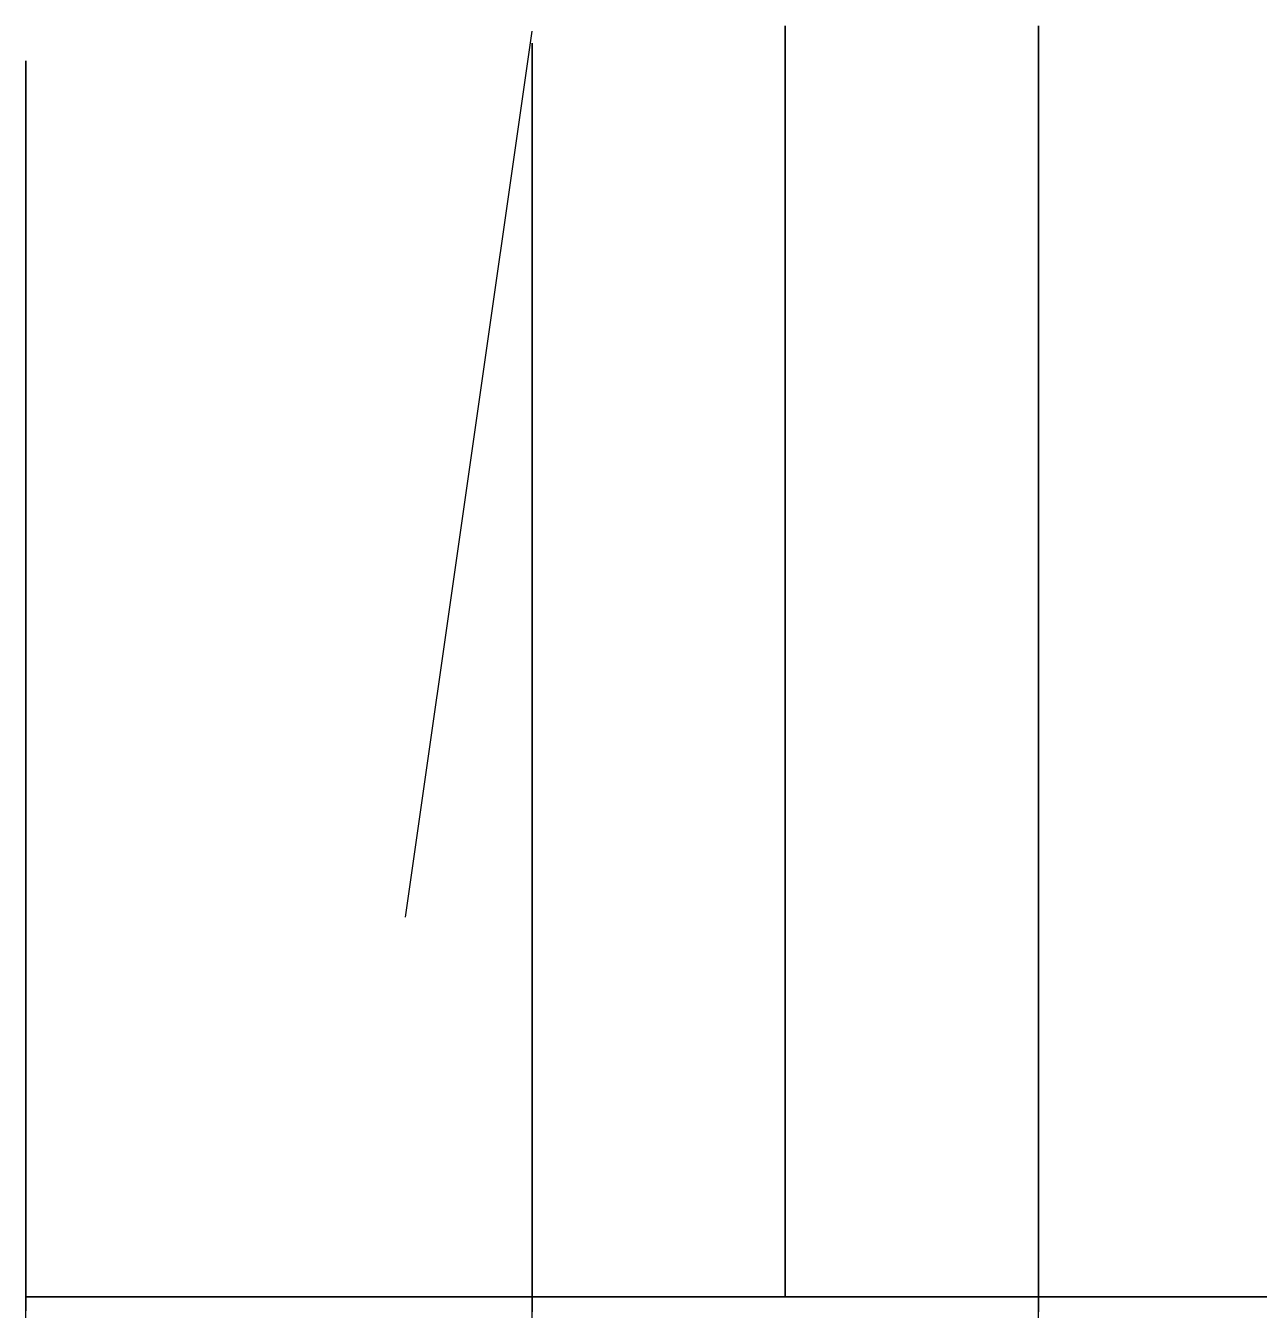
# Model space of a CAD drawing. Extents: x 0 to 100, y -6 to 6.
# Drawn here: x 0 to 4.87, y -0.05 to 5.02 of the extents above; entities that cross this region are included whole.
import ezdxf

# ---------------------------------------------------------------- set-up
doc = ezdxf.new("R2010")
doc.units = 0
for name, color, linetype in [('Compartiment', 3, 'CONTINUOUS'), ('Fysiek-dwarsvlak', 5, 'CONTINUOUS'), ('Fysiek-langsvlak', 5, 'CONTINUOUS'), ('Lijnenmodel-van-de-romp', 2, 'CONTINUOUS'), ('Peilpijp', 4, 'CONTINUOUS'), ('Vlakkenmodel-van-de-romp', 2, 'CONTINUOUS')]:
    doc.layers.add(name, color=color, linetype=linetype)

msp = doc.modelspace()

# ---------------------------------------------------------------- linework, layer by layer
at = {"layer": 'Compartiment'}
for points in [[(3, 4.95494, 5.40858), (3, 4.98669, 5.99983), (3, 0, 5.99983), (3, 0, 2.65023), (3, 0.01308, 2.64985), (3, 0.02762, 2.64961), (3, 0.04312, 2.64947), (3, 0.05909, 2.64943), (3, 0.07506, 2.64946), (3, 0.09054, 2.64955), (3, 0.10505, 2.64967), (3, 0.15, 2.65023), (3, 0.15, 2.65023), (3, 0.14997, 2.65024), (3, 0.14947, 2.65039), (3, 0.14949, 2.6505), (3, 0.15181, 2.65069), (3, 0.15884, 2.65097), (3, 0.20059, 2.65207), (3, 0.23575, 2.65287), (3, 0.31234, 2.65407), (3, 0.40944, 2.65491), (3, 0.50682, 2.65545), (3, 0.57097, 2.65624), (3, 0.64249, 2.65688), (3, 1.11722, 2.64891), (3, 2.19294, 2.65118), (3, 2.25904, 2.65228), (3, 2.28185, 2.65268), (3, 2.44005, 2.65641), (3, 2.48809, 2.65785), (3, 2.51482, 2.65859), (3, 2.63859, 2.66337), (3, 2.66482, 2.66426), (3, 2.69068, 2.66524), (3, 2.74316, 2.66753), (3, 2.79546, 2.67001), (3, 2.84725, 2.67269), (3, 2.89872, 2.67561), (3, 2.94998, 2.6788), (3, 3.00111, 2.68228), (3, 3.05219, 2.68607), (3, 3.10322, 2.69018), (3, 3.15404, 2.69461), (3, 3.20466, 2.69945), (3, 3.25521, 2.7048), (3, 3.3058, 2.71078), (3, 3.35661, 2.7175), (3, 3.40798, 2.72515), (3, 3.45942, 2.73369), (3, 3.51025, 2.743), (3, 3.55975, 2.75297), (3, 3.60698, 2.76341), (3, 3.62405, 2.7675), (3, 3.66412, 2.77748), (3, 3.67542, 2.78075), (3, 3.71035, 2.79022), (3, 3.71934, 2.79307), (3, 3.75146, 2.80211), (3, 3.76131, 2.80526), (3, 3.79232, 2.81474), (3, 3.8056, 2.81973), (3, 3.83727, 2.83099), (3, 3.87896, 2.84704), (3, 3.91873, 2.86442), (3, 3.96264, 2.88476), (3, 4.00918, 2.90775), (3, 4.05507, 2.93262), (3, 4.10872, 2.96488), (3, 4.14997, 2.99308), (3, 4.18935, 3.02237), (3, 4.22626, 3.05215), (3, 4.25138, 3.07423), (3, 4.28302, 3.10362), (3, 4.30392, 3.12478), (3, 4.32351, 3.14582), (3, 4.34223, 3.167), (3, 4.36022, 3.1881), (3, 4.37747, 3.20889), (3, 4.3999, 3.23677), (3, 4.41673, 3.25894), (3, 4.438, 3.28859), (3, 4.4587, 3.31981), (3, 4.48454, 3.3605), (3, 4.5111, 3.40374), (3, 4.53513, 3.44483), (3, 4.55919, 3.48958), (3, 4.57842, 3.5277), (3, 4.60817, 3.59105), (3, 4.62902, 3.6382), (3, 4.63855, 3.66113), (3, 4.65831, 3.71036), (3, 4.67734, 3.76107), (3, 4.6953, 3.81263), (3, 4.71204, 3.86394), (3, 4.7274, 3.91377), (3, 4.74124, 3.96091), (3, 4.75341, 4.00415), (3, 4.7639, 4.04283), (3, 4.77857, 4.10043), (3, 4.78742, 4.13612), (3, 4.80067, 4.19455), (3, 4.81226, 4.25198), (3, 4.82677, 4.32768), (3, 4.84343, 4.41932), (3, 4.8611, 4.52321), (3, 4.87866, 4.63561), (3, 4.89499, 4.7528), (3, 4.90917, 4.87089), (3, 4.92111, 4.98527), (3, 4.9309, 5.09114), (3, 4.93865, 5.18374), (3, 4.94641, 5.28307), (3, 4.94851, 5.31196), (3, 4.95126, 5.35006), (3, 4.95322, 5.37985), (3, 4.95494, 5.40858)], [(3, 4.95494, 5.40858), (3, 4.98669, 5.99983), (3, 0, 5.99983), (3, 0, 2.65023), (3, 0.01308, 2.64985), (3, 0.02762, 2.64961), (3, 0.04312, 2.64947), (3, 0.05909, 2.64943), (3, 0.07506, 2.64946), (3, 0.09054, 2.64955), (3, 0.10505, 2.64967), (3, 0.15, 2.65023), (3, 0.15, 2.65023), (3, 0.14997, 2.65024), (3, 0.14947, 2.65039), (3, 0.14949, 2.6505), (3, 0.15181, 2.65069), (3, 0.15884, 2.65097), (3, 0.20059, 2.65207), (3, 0.23575, 2.65287), (3, 0.31234, 2.65407), (3, 0.40944, 2.65491), (3, 0.50682, 2.65545), (3, 0.57097, 2.65624), (3, 0.64249, 2.65688), (3, 1.11722, 2.64891), (3, 2.19294, 2.65118), (3, 2.25904, 2.65228), (3, 2.28185, 2.65268), (3, 2.44005, 2.65641), (3, 2.48809, 2.65785), (3, 2.51482, 2.65859), (3, 2.63859, 2.66337), (3, 2.66482, 2.66426), (3, 2.69068, 2.66524), (3, 2.74316, 2.66753), (3, 2.79546, 2.67001), (3, 2.84725, 2.67269), (3, 2.89872, 2.67561), (3, 2.94998, 2.6788), (3, 3.00111, 2.68228), (3, 3.05219, 2.68607), (3, 3.10322, 2.69018), (3, 3.15404, 2.69461), (3, 3.20466, 2.69945), (3, 3.25521, 2.7048), (3, 3.3058, 2.71078), (3, 3.35661, 2.7175), (3, 3.40798, 2.72515), (3, 3.45942, 2.73369), (3, 3.51025, 2.743), (3, 3.55975, 2.75297), (3, 3.60698, 2.76341), (3, 3.62405, 2.7675), (3, 3.66412, 2.77748), (3, 3.67542, 2.78075), (3, 3.71035, 2.79022), (3, 3.71934, 2.79307), (3, 3.75146, 2.80211), (3, 3.76131, 2.80526), (3, 3.79232, 2.81474), (3, 3.8056, 2.81973), (3, 3.83727, 2.83099), (3, 3.87896, 2.84704), (3, 3.91873, 2.86442), (3, 3.96264, 2.88476), (3, 4.00918, 2.90775), (3, 4.05507, 2.93262), (3, 4.10872, 2.96488), (3, 4.14997, 2.99308), (3, 4.18935, 3.02237), (3, 4.22626, 3.05215), (3, 4.25138, 3.07423), (3, 4.28302, 3.10362), (3, 4.30392, 3.12478), (3, 4.32351, 3.14582), (3, 4.34223, 3.167), (3, 4.36022, 3.1881), (3, 4.37747, 3.20889), (3, 4.3999, 3.23677), (3, 4.41673, 3.25894), (3, 4.438, 3.28859), (3, 4.4587, 3.31981), (3, 4.48454, 3.3605), (3, 4.5111, 3.40374), (3, 4.53513, 3.44483), (3, 4.55919, 3.48958), (3, 4.57842, 3.5277), (3, 4.60817, 3.59105), (3, 4.62902, 3.6382), (3, 4.63855, 3.66113), (3, 4.65831, 3.71036), (3, 4.67734, 3.76107), (3, 4.6953, 3.81263), (3, 4.71204, 3.86394), (3, 4.7274, 3.91377), (3, 4.74124, 3.96091), (3, 4.75341, 4.00415), (3, 4.7639, 4.04283), (3, 4.77857, 4.10043), (3, 4.78742, 4.13612), (3, 4.80067, 4.19455), (3, 4.81226, 4.25198), (3, 4.82677, 4.32768), (3, 4.84343, 4.41932), (3, 4.8611, 4.52321), (3, 4.87866, 4.63561), (3, 4.89499, 4.7528), (3, 4.90917, 4.87089), (3, 4.92111, 4.98527), (3, 4.9309, 5.09114), (3, 4.93865, 5.18374), (3, 4.94641, 5.28307), (3, 4.94851, 5.31196), (3, 4.95126, 5.35006), (3, 4.95322, 5.37985), (3, 4.95494, 5.40858)], [(4, 4.99198, 5.41311), (4, 5.02107, 5.99979), (4, 0, 5.99979), (4, 0, 2.58562), (4, 0.01308, 2.58521), (4, 0.02762, 2.58495), (4, 0.04312, 2.5848), (4, 0.05909, 2.58476), (4, 0.07506, 2.58479), (4, 0.09054, 2.58488), (4, 0.10505, 2.58502), (4, 0.15, 2.58563), (4, 0.14999, 2.58563), (4, 0.14993, 2.58564), (4, 0.14894, 2.58593), (4, 0.14898, 2.58616), (4, 0.15361, 2.58653), (4, 0.16768, 2.5871), (4, 0.19601, 2.58792), (4, 0.24346, 2.58906), (4, 0.31368, 2.59055), (4, 0.40556, 2.59224), (4, 0.5168, 2.59397), (4, 0.6451, 2.59555), (4, 0.78815, 2.59681), (4, 0.9431, 2.59764), (4, 2.21561, 2.60297), (4, 2.26424, 2.6037), (4, 2.30986, 2.6045), (4, 2.45532, 2.60769), (4, 2.50804, 2.60904), (4, 2.5615, 2.61053), (4, 2.6148, 2.61217), (4, 2.66726, 2.61395), (4, 2.71897, 2.61591), (4, 2.77023, 2.61808), (4, 2.82134, 2.6205), (4, 2.87261, 2.62319), (4, 2.92424, 2.62618), (4, 2.97607, 2.62945), (4, 3.02784, 2.63298), (4, 3.07928, 2.63674), (4, 3.13016, 2.6407), (4, 3.18034, 2.64488), (4, 3.23027, 2.64947), (4, 3.28055, 2.65473), (4, 3.33176, 2.6609), (4, 3.38448, 2.66823), (4, 3.43887, 2.67683), (4, 3.49326, 2.68635), (4, 3.54558, 2.69626), (4, 3.59372, 2.70606), (4, 3.63559, 2.71525), (4, 3.66973, 2.72345), (4, 3.69724, 2.73072), (4, 3.71984, 2.73727), (4, 3.73926, 2.74329), (4, 3.75723, 2.74898), (4, 3.7754, 2.75462), (4, 3.79511, 2.76092), (4, 3.81762, 2.76866), (4, 3.84418, 2.77864), (4, 3.87606, 2.79166), (4, 3.91402, 2.8083), (4, 3.95684, 2.82841), (4, 4.00278, 2.85162), (4, 4.05014, 2.87755), (4, 4.09718, 2.90586), (4, 4.1424, 2.93607), (4, 4.18507, 2.9674), (4, 4.22471, 2.99892), (4, 4.2608, 3.02975), (4, 4.29285, 3.05899), (4, 4.32058, 3.08596), (4, 4.34461, 3.11092), (4, 4.36582, 3.13437), (4, 4.38505, 3.15679), (4, 4.40316, 3.17867), (4, 4.42096, 3.2006), (4, 4.43899, 3.22361), (4, 4.45777, 3.24879), (4, 4.47778, 3.27727), (4, 4.49954, 3.31017), (4, 4.5233, 3.34819), (4, 4.54845, 3.39043), (4, 4.57411, 3.43555), (4, 4.59942, 3.48225), (4, 4.62353, 3.52921), (4, 4.64576, 3.57542), (4, 4.66624, 3.62116), (4, 4.68531, 3.66703), (4, 4.70329, 3.71361), (4, 4.72051, 3.76151), (4, 4.73721, 3.81102), (4, 4.75325, 3.86123), (4, 4.76844, 3.91093), (4, 4.78254, 3.95893), (4, 4.79535, 4.00401), (4, 4.80682, 4.04584), (4, 4.81754, 4.08751), (4, 4.82827, 4.13301), (4, 4.83977, 4.18632), (4, 4.8528, 4.25141), (4, 4.86784, 4.33112), (4, 4.8843, 4.42373), (4, 4.90129, 4.52641), (4, 4.91794, 4.63631), (4, 4.93337, 4.75058), (4, 4.94686, 4.8661), (4, 4.95834, 4.97869), (4, 4.96787, 5.08386), (4, 4.97552, 5.17716), (4, 4.98138, 5.25411), (4, 4.98558, 5.31188), (4, 4.98847, 5.35412), (4, 4.99046, 5.3861), (4, 4.99198, 5.41311)], [(2, 4.91789, 5.40406), (2, 4.95231, 5.99987), (2, 0, 5.99987), (2, 0, 2.71484), (2, 0.01308, 2.71449), (2, 0.02762, 2.71427), (2, 0.04312, 2.71414), (2, 0.05909, 2.71411), (2, 0.07506, 2.71413), (2, 0.09054, 2.71421), (2, 0.10504, 2.71433), (2, 0.15, 2.71484), (2, 0.20517, 2.71621), (2, 0.22804, 2.71668), (2, 0.2538, 2.7171), (2, 0.28173, 2.71741), (2, 0.311, 2.71758), (2, 0.34027, 2.71764), (2, 0.41332, 2.71758), (2, 0.42904, 2.71762), (2, 0.44446, 2.7176), (2, 0.4652, 2.71742), (2, 0.49684, 2.71694), (2, 1.29134, 2.70018), (2, 1.38814, 2.6987), (2, 1.49667, 2.69735), (2, 1.61274, 2.69634), (2, 1.73215, 2.69585), (2, 1.8509, 2.69604), (2, 1.96562, 2.69681), (2, 2.07314, 2.69797), (2, 2.17027, 2.69938), (2, 2.25383, 2.70086), (2, 2.32189, 2.70229), (2, 2.37746, 2.7037), (2, 2.42479, 2.70513), (2, 2.46814, 2.70666), (2, 2.66239, 2.71456), (2, 2.7161, 2.71698), (2, 2.76958, 2.71952), (2, 2.8219, 2.72219), (2, 2.8732, 2.72504), (2, 2.9239, 2.72815), (2, 2.97439, 2.73158), (2, 3.0251, 2.73539), (2, 3.07629, 2.73966), (2, 3.12773, 2.74435), (2, 3.17905, 2.74943), (2, 3.22988, 2.75488), (2, 3.27984, 2.76065), (2, 3.32873, 2.76677), (2, 3.37709, 2.77347), (2, 3.42558, 2.78103), (2, 3.47491, 2.78974), (2, 3.52578, 2.79988), (2, 3.57838, 2.81156), (2, 3.631, 2.82424), (2, 3.68144, 2.83716), (2, 3.72752, 2.8496), (2, 3.76702, 2.86082), (2, 3.79848, 2.87032), (2, 3.82338, 2.87845), (2, 3.8439, 2.88579), (2, 3.86225, 2.89292), (2, 3.88063, 2.90042), (2, 3.90076, 2.90876), (2, 3.92249, 2.91789), (2, 3.94519, 2.92768), (2, 3.96823, 2.93795), (2, 3.99098, 2.94856), (2, 4.01295, 2.95939), (2, 4.03418, 2.97047), (2, 4.05482, 2.98188), (2, 4.07505, 2.99369), (2, 4.09502, 3.00596), (2, 4.11488, 3.01876), (2, 4.13456, 3.03206), (2, 4.15398, 3.04582), (2, 4.17307, 3.05999), (2, 4.19172, 3.07455), (2, 4.20991, 3.08948), (2, 4.22776, 3.10498), (2, 4.24547, 3.12129), (2, 4.26322, 3.13865), (2, 4.28119, 3.15728), (2, 4.29942, 3.1772), (2, 4.31727, 3.19754), (2, 4.33397, 3.21718), (2, 4.34875, 3.23501), (2, 4.36082, 3.24993), (2, 4.36965, 3.26115), (2, 4.37569, 3.26909), (2, 4.37965, 3.27452), (2, 4.38222, 3.27818), (2, 4.38412, 3.28081), (2, 4.38858, 3.28649), (2, 4.39244, 3.29168), (2, 4.39822, 3.29991), (2, 4.40658, 3.31228), (2, 4.41786, 3.32944), (2, 4.43128, 3.35017), (2, 4.44578, 3.3728), (2, 4.46029, 3.39566), (2, 4.47375, 3.41706), (2, 4.48545, 3.436), (2, 4.49614, 3.4541), (2, 4.50694, 3.47364), (2, 4.51896, 3.49692), (2, 4.53331, 3.5262), (2, 4.55075, 3.56313), (2, 4.57059, 3.60669), (2, 4.5918, 3.65524), (2, 4.61333, 3.7071), (2, 4.63416, 3.76064), (2, 4.6534, 3.81425), (2, 4.67082, 3.86665), (2, 4.68635, 3.9166), (2, 4.69993, 3.96289), (2, 4.71147, 4.00428), (2, 4.72098, 4.03983), (2, 4.72865, 4.06961), (2, 4.73959, 4.11335), (2, 4.7434, 4.12801), (2, 4.74657, 4.13923), (2, 4.75, 4.15171), (2, 4.75467, 4.17103), (2, 4.76158, 4.20279), (2, 4.77172, 4.25256), (2, 4.78571, 4.32423), (2, 4.80256, 4.41492), (2, 4.82091, 4.52001), (2, 4.83938, 4.63491), (2, 4.85661, 4.75502), (2, 4.87148, 4.87568), (2, 4.88388, 4.99185), (2, 4.89393, 5.09843), (2, 4.90177, 5.19032), (2, 4.91144, 5.31204), (2, 4.91404, 5.34601), (2, 4.91598, 5.3736), (2, 4.91789, 5.40406)], [(0, 4.85014, 5.4995), (0, 4.88222, 5.99992), (0, 0, 5.99992), (0, 0, 3.39555), (0, 0.02133, 3.39578), (0, 0.03953, 3.39587), (0, 0.0563, 3.39584), (0, 0.1151, 3.39545), (0, 0.14323, 3.39533), (0, 0.17847, 3.39527), (0, 0.22253, 3.39531), (0, 2.12436, 3.39568), (0, 2.2075, 3.39605), (0, 2.31332, 3.39684), (0, 2.37328, 3.397), (0, 2.87669, 3.39556), (0, 2.9505, 3.39566), (0, 3.00631, 3.39596), (0, 3.08903, 3.39671), (0, 3.12846, 3.39692), (0, 3.17354, 3.3969), (0, 4.36419, 3.3955), (0, 4.40201, 3.46315), (0, 4.41635, 3.48905), (0, 4.43116, 3.51609), (0, 4.44544, 3.54255), (0, 4.4585, 3.56745), (0, 4.47097, 3.59262), (0, 4.48381, 3.6206), (0, 4.49797, 3.65395), (0, 4.51442, 3.6952), (0, 4.53378, 3.74614), (0, 4.55538, 3.80543), (0, 4.57823, 3.87098), (0, 4.60133, 3.94069), (0, 4.62368, 4.01245), (0, 4.64449, 4.08458), (0, 4.66374, 4.15695), (0, 4.68161, 4.22987), (0, 4.69829, 4.30361), (0, 4.71396, 4.37847), (0, 4.72876, 4.4545), (0, 4.74262, 4.53081), (0, 4.75545, 4.60625), (0, 4.76713, 4.6797), (0, 4.77758, 4.75002), (0, 4.78673, 4.81645), (0, 4.79476, 4.8797), (0, 4.8019, 4.94089), (0, 4.80839, 5.00109), (0, 4.81445, 5.06141), (0, 4.82028, 5.1227), (0, 4.82589, 5.18491), (0, 4.83126, 5.24772), (0, 4.83638, 5.31083), (0, 4.84123, 5.37395), (0, 4.8458, 5.43683), (0, 4.85014, 5.4995)], [(0, -4.88222, 5.99992), (0, 0, 5.99992), (0, 0, 3.39555), (0, -0.02133, 3.39578), (0, -0.03953, 3.39587), (0, -0.0563, 3.39584)], [(2, -4.95231, 5.99987), (2, 0, 5.99987), (2, 0, 2.71484), (2, -0.01308, 2.71449), (2, -0.02762, 2.71427), (2, -0.04312, 2.71414), (2, -0.05909, 2.71411)], [(4, -5.02107, 5.99979), (4, 0, 5.99979), (4, 0, 2.58562), (4, -0.01308, 2.58521), (4, -0.02762, 2.58495), (4, -0.04312, 2.5848), (4, -0.05909, 2.58476)]]:
    msp.add_polyline3d(points, dxfattribs=at)
at = {"layer": 'Fysiek-dwarsvlak'}
msp.add_polyline3d([(3, 4.99198, 5.41311), (3, 4.99046, 5.3861), (3, 4.98847, 5.35412), (3, 4.98558, 5.31188), (3, 4.98138, 5.25411), (3, 4.97552, 5.17716), (3, 4.96787, 5.08386), (3, 4.95834, 4.97869), (3, 4.94686, 4.8661), (3, 4.93337, 4.75058), (3, 4.91794, 4.63631), (3, 4.90129, 4.52641), (3, 4.8843, 4.42373), (3, 4.86784, 4.33112), (3, 4.8528, 4.25141), (3, 4.83977, 4.18632), (3, 4.82827, 4.13301), (3, 4.81754, 4.08751), (3, 4.80682, 4.04584), (3, 4.79535, 4.00401), (3, 4.78254, 3.95893), (3, 4.76844, 3.91093), (3, 4.75325, 3.86123), (3, 4.73721, 3.81102), (3, 4.72051, 3.76151), (3, 4.70329, 3.71361), (3, 4.68531, 3.66703), (3, 4.66624, 3.62116), (3, 4.64576, 3.57542), (3, 4.62353, 3.52921), (3, 4.59942, 3.48225), (3, 4.57411, 3.43555), (3, 4.54845, 3.39043), (3, 4.5233, 3.34819), (3, 4.49954, 3.31017), (3, 4.47778, 3.27727), (3, 4.45777, 3.24879), (3, 4.43899, 3.22361), (3, 4.42096, 3.2006), (3, 4.40316, 3.17867), (3, 4.38505, 3.15679), (3, 4.36582, 3.13437), (3, 4.34461, 3.11092), (3, 4.32058, 3.08596), (3, 4.29285, 3.05899), (3, 4.2608, 3.02975), (3, 4.22471, 2.99892), (3, 4.18507, 2.9674), (3, 4.1424, 2.93607), (3, 4.09718, 2.90586), (3, 4.05014, 2.87755), (3, 4.00278, 2.85162), (3, 3.95684, 2.82841), (3, 3.91402, 2.8083), (3, 3.87606, 2.79166), (3, 3.84418, 2.77864), (3, 3.81762, 2.76866), (3, 3.79511, 2.76092), (3, 3.7754, 2.75462), (3, 3.75723, 2.74898), (3, 3.73926, 2.74329), (3, 3.71984, 2.73727), (3, 3.69724, 2.73072), (3, 3.66973, 2.72345), (3, 3.63559, 2.71525), (3, 3.59372, 2.70606), (3, 3.54558, 2.69626), (3, 3.49326, 2.68635), (3, 3.43887, 2.67683), (3, 3.38448, 2.66823), (3, 3.33176, 2.6609), (3, 3.28055, 2.65473), (3, 3.23027, 2.64947), (3, 3.18034, 2.64488), (3, 3.13016, 2.6407), (3, 3.07928, 2.63674), (3, 3.02784, 2.63298), (3, 2.97607, 2.62945), (3, 2.92424, 2.62618), (3, 2.87261, 2.62319), (3, 2.82134, 2.6205), (3, 2.77023, 2.61808), (3, 2.71897, 2.61591), (3, 2.66726, 2.61395), (3, 2.6148, 2.61217), (3, 2.5615, 2.61053), (3, 2.50804, 2.60904), (3, 2.45532, 2.60769), (3, 2.30986, 2.6045), (3, 2.26424, 2.6037), (3, 2.21561, 2.60297), (3, 0.9431, 2.59764), (3, 0.78815, 2.59681), (3, 0.6451, 2.59555), (3, 0.5168, 2.59397), (3, 0.40556, 2.59224), (3, 0.31368, 2.59055), (3, 0.24346, 2.58906), (3, 0.19601, 2.58792), (3, 0.16768, 2.5871), (3, 0.15361, 2.58653), (3, 0.14898, 2.58616), (3, 0.14894, 2.58593), (3, 0.14993, 2.58564), (3, 0.15, 2.58562), (3, 0.10505, 2.58502), (3, 0.09054, 2.58488), (3, 0.07506, 2.58479), (3, 0.05909, 2.58476), (3, 0.04312, 2.5848), (3, 0.02762, 2.58495), (3, 0.01308, 2.58521), (3, 0, 2.58562), (3, 0, 5.99979), (3, 5.02107, 5.99979), (3, 4.99198, 5.41311)], dxfattribs=at)
at = {"layer": 'Fysiek-langsvlak'}
msp.add_polyline3d([(2, 0, 5.99987), (4, 0, 5.99979), (5, 0, 5.99976), (5, 0, 2.48629), (4, 0, 2.58562), (2, 0, 2.71484), (0, 0, 3.39555), (0, 0, 5.99992), (2, 0, 5.99987)], dxfattribs=at)
at = {"layer": 'Lijnenmodel-van-de-romp'}
for points in [[(4, 0, 2.58562), (4, 0.01308, 2.58521), (4, 0.02762, 2.58495), (4, 0.04312, 2.5848), (4, 0.05909, 2.58476), (4, 0.07506, 2.58479), (4, 0.09054, 2.58488), (4, 0.10505, 2.58502), (4, 0.15, 2.58563), (4, 0.14999, 2.58563), (4, 0.14993, 2.58564), (4, 0.14894, 2.58593), (4, 0.14898, 2.58616), (4, 0.15361, 2.58653), (4, 0.16768, 2.5871), (4, 0.19601, 2.58792), (4, 0.24346, 2.58906), (4, 0.31368, 2.59055), (4, 0.40556, 2.59224), (4, 0.5168, 2.59397), (4, 0.6451, 2.59555), (4, 0.78815, 2.59681), (4, 0.9431, 2.59764), (4, 2.21561, 2.60297), (4, 2.26424, 2.6037), (4, 2.30986, 2.6045), (4, 2.45532, 2.60769), (4, 2.50804, 2.60904), (4, 2.5615, 2.61053), (4, 2.6148, 2.61217), (4, 2.66726, 2.61395), (4, 2.71897, 2.61591), (4, 2.77023, 2.61808), (4, 2.82134, 2.6205), (4, 2.87261, 2.62319), (4, 2.92424, 2.62618), (4, 2.97607, 2.62945), (4, 3.02784, 2.63298), (4, 3.07928, 2.63674), (4, 3.13016, 2.6407), (4, 3.18034, 2.64488), (4, 3.23027, 2.64947), (4, 3.28055, 2.65473), (4, 3.33176, 2.6609), (4, 3.38448, 2.66823), (4, 3.43887, 2.67683), (4, 3.49326, 2.68635), (4, 3.54558, 2.69626), (4, 3.59372, 2.70606), (4, 3.63559, 2.71525), (4, 3.66973, 2.72345), (4, 3.69724, 2.73072), (4, 3.71984, 2.73727), (4, 3.73926, 2.74329), (4, 3.75723, 2.74898), (4, 3.7754, 2.75462), (4, 3.79511, 2.76092), (4, 3.81762, 2.76866), (4, 3.84418, 2.77864), (4, 3.87606, 2.79166), (4, 3.91402, 2.8083), (4, 3.95684, 2.82841), (4, 4.00278, 2.85162), (4, 4.05014, 2.87755), (4, 4.09718, 2.90586), (4, 4.1424, 2.93607), (4, 4.18507, 2.9674), (4, 4.22471, 2.99892), (4, 4.2608, 3.02975), (4, 4.29285, 3.05899), (4, 4.32058, 3.08596), (4, 4.34461, 3.11092), (4, 4.36582, 3.13437), (4, 4.38505, 3.15679), (4, 4.40316, 3.17867), (4, 4.42096, 3.2006), (4, 4.43899, 3.22361), (4, 4.45777, 3.24879), (4, 4.47778, 3.27727), (4, 4.49954, 3.31017), (4, 4.5233, 3.34819), (4, 4.54845, 3.39043), (4, 4.57411, 3.43555), (4, 4.59942, 3.48225), (4, 4.62353, 3.52921), (4, 4.64576, 3.57542), (4, 4.66624, 3.62116), (4, 4.68531, 3.66703), (4, 4.70329, 3.71361), (4, 4.72051, 3.76151), (4, 4.73721, 3.81102), (4, 4.75325, 3.86123), (4, 4.76844, 3.91093), (4, 4.78254, 3.95893), (4, 4.79535, 4.00401), (4, 4.80682, 4.04584), (4, 4.81754, 4.08751), (4, 4.82827, 4.13301), (4, 4.83977, 4.18632), (4, 4.8528, 4.25141), (4, 4.86784, 4.33112), (4, 4.8843, 4.42373), (4, 4.90129, 4.52641), (4, 4.91794, 4.63631), (4, 4.93337, 4.75058), (4, 4.94686, 4.8661), (4, 4.95834, 4.97869), (4, 4.96787, 5.08386), (4, 4.97552, 5.17716), (4, 4.98138, 5.25411), (4, 4.98558, 5.31188), (4, 4.98847, 5.35412), (4, 4.99046, 5.3861), (4, 4.99198, 5.41311), (4, 5.02107, 5.99979), (4, 0, 5.99979)], [(2, 0, 2.71484), (2, 0.01308, 2.71449), (2, 0.02762, 2.71427), (2, 0.04312, 2.71414), (2, 0.05909, 2.71411), (2, 0.07506, 2.71413), (2, 0.09054, 2.71421), (2, 0.10504, 2.71433), (2, 0.15, 2.71484), (2, 0.20517, 2.71621), (2, 0.22804, 2.71668), (2, 0.2538, 2.7171), (2, 0.28173, 2.71741), (2, 0.311, 2.71758), (2, 0.34027, 2.71764), (2, 0.41332, 2.71758), (2, 0.42904, 2.71762), (2, 0.44446, 2.7176), (2, 0.4652, 2.71742), (2, 0.49684, 2.71694), (2, 1.29134, 2.70018), (2, 1.38814, 2.6987), (2, 1.49667, 2.69735), (2, 1.61274, 2.69634), (2, 1.73215, 2.69585), (2, 1.8509, 2.69604), (2, 1.96562, 2.69681), (2, 2.07314, 2.69797), (2, 2.17027, 2.69938), (2, 2.25383, 2.70086), (2, 2.32189, 2.70229), (2, 2.37746, 2.7037), (2, 2.42479, 2.70513), (2, 2.46814, 2.70666), (2, 2.66239, 2.71456), (2, 2.7161, 2.71698), (2, 2.76958, 2.71952), (2, 2.8219, 2.72219), (2, 2.8732, 2.72504), (2, 2.9239, 2.72815), (2, 2.97439, 2.73158), (2, 3.0251, 2.73539), (2, 3.07629, 2.73966), (2, 3.12773, 2.74435), (2, 3.17905, 2.74943), (2, 3.22988, 2.75488), (2, 3.27984, 2.76065), (2, 3.32873, 2.76677), (2, 3.37709, 2.77347), (2, 3.42558, 2.78103), (2, 3.47491, 2.78974), (2, 3.52578, 2.79988), (2, 3.57838, 2.81156), (2, 3.631, 2.82424), (2, 3.68144, 2.83716), (2, 3.72752, 2.8496), (2, 3.76702, 2.86082), (2, 3.79848, 2.87032), (2, 3.82338, 2.87845), (2, 3.8439, 2.88579), (2, 3.86225, 2.89292), (2, 3.88063, 2.90042), (2, 3.90076, 2.90876), (2, 3.92249, 2.91789), (2, 3.94519, 2.92768), (2, 3.96823, 2.93795), (2, 3.99098, 2.94856), (2, 4.01295, 2.95939), (2, 4.03418, 2.97047), (2, 4.05482, 2.98188), (2, 4.07505, 2.99369), (2, 4.09502, 3.00596), (2, 4.11488, 3.01876), (2, 4.13456, 3.03206), (2, 4.15398, 3.04582), (2, 4.17307, 3.05999), (2, 4.19172, 3.07455), (2, 4.20991, 3.08948), (2, 4.22776, 3.10498), (2, 4.24547, 3.12129), (2, 4.26322, 3.13865), (2, 4.28119, 3.15728), (2, 4.29942, 3.1772), (2, 4.31727, 3.19754), (2, 4.33397, 3.21718), (2, 4.34875, 3.23501), (2, 4.36082, 3.24993), (2, 4.36965, 3.26115), (2, 4.37569, 3.26909), (2, 4.37965, 3.27452), (2, 4.38222, 3.27818), (2, 4.38412, 3.28081), (2, 4.38858, 3.28649), (2, 4.39244, 3.29168), (2, 4.39822, 3.29991), (2, 4.40658, 3.31228), (2, 4.41786, 3.32944), (2, 4.43128, 3.35017), (2, 4.44578, 3.3728), (2, 4.46029, 3.39566), (2, 4.47375, 3.41706), (2, 4.48545, 3.436), (2, 4.49614, 3.4541), (2, 4.50694, 3.47364), (2, 4.51896, 3.49692), (2, 4.53331, 3.5262), (2, 4.55075, 3.56313), (2, 4.57059, 3.60669), (2, 4.5918, 3.65524), (2, 4.61333, 3.7071), (2, 4.63416, 3.76064), (2, 4.6534, 3.81425), (2, 4.67082, 3.86665), (2, 4.68635, 3.9166), (2, 4.69993, 3.96289), (2, 4.71147, 4.00428), (2, 4.72098, 4.03983), (2, 4.72865, 4.06961), (2, 4.73959, 4.11335), (2, 4.7434, 4.12801), (2, 4.74657, 4.13923), (2, 4.75, 4.15171), (2, 4.75467, 4.17103), (2, 4.76158, 4.20279), (2, 4.77172, 4.25256), (2, 4.78571, 4.32423), (2, 4.80256, 4.41492), (2, 4.82091, 4.52001), (2, 4.83938, 4.63491), (2, 4.85661, 4.75502), (2, 4.87148, 4.87568), (2, 4.88388, 4.99185), (2, 4.89393, 5.09843), (2, 4.90177, 5.19032), (2, 4.91144, 5.31204), (2, 4.91404, 5.34601), (2, 4.91598, 5.3736), (2, 4.91789, 5.40406), (2, 4.95231, 5.99987), (2, 0, 5.99987)], [(0, 0, 3.39555), (0, 0.02133, 3.39578), (0, 0.03953, 3.39587), (0, 0.0563, 3.39584), (0, 0.1151, 3.39545), (0, 0.14323, 3.39533), (0, 0.17847, 3.39527), (0, 0.22253, 3.39531), (0, 2.12436, 3.39568), (0, 2.2075, 3.39605), (0, 2.31332, 3.39684), (0, 2.37328, 3.397), (0, 2.87669, 3.39556), (0, 2.9505, 3.39566), (0, 3.00631, 3.39596), (0, 3.08903, 3.39671), (0, 3.12846, 3.39692), (0, 3.17354, 3.3969), (0, 4.36419, 3.3955), (0, 4.40201, 3.46315), (0, 4.41635, 3.48905), (0, 4.43116, 3.51609), (0, 4.44544, 3.54255), (0, 4.4585, 3.56745), (0, 4.47097, 3.59262), (0, 4.48381, 3.6206), (0, 4.49797, 3.65395), (0, 4.51442, 3.6952), (0, 4.53378, 3.74614), (0, 4.55538, 3.80543), (0, 4.57823, 3.87098), (0, 4.60133, 3.94069), (0, 4.62368, 4.01245), (0, 4.64449, 4.08458), (0, 4.66374, 4.15695), (0, 4.68161, 4.22987), (0, 4.69829, 4.30361), (0, 4.71396, 4.37847), (0, 4.72876, 4.4545), (0, 4.74262, 4.53081), (0, 4.75545, 4.60625), (0, 4.76713, 4.6797), (0, 4.77758, 4.75002), (0, 4.78673, 4.81645), (0, 4.79476, 4.8797), (0, 4.8019, 4.94089), (0, 4.80839, 5.00109), (0, 4.81445, 5.06141), (0, 4.82028, 5.1227), (0, 4.82589, 5.18491), (0, 4.83126, 5.24772), (0, 4.83638, 5.31083), (0, 4.84123, 5.37395), (0, 4.8458, 5.43683), (0, 4.85014, 5.4995), (0, 4.88222, 5.99992), (0, 0, 5.99992)], [(0, 0, 3.39555), (0, -0.02133, 3.39578), (0, -0.03953, 3.39587), (0, -0.0563, 3.39584)], [(0, -4.88222, 5.99992), (0, 0, 5.99992)], [(2, 0, 2.71484), (2, -0.01308, 2.71449), (2, -0.02762, 2.71427), (2, -0.04312, 2.71414), (2, -0.05909, 2.71411)], [(2, -4.95231, 5.99987), (2, 0, 5.99987)], [(4, 0, 2.58562), (4, -0.01308, 2.58521), (4, -0.02762, 2.58495), (4, -0.04312, 2.5848), (4, -0.05909, 2.58476)], [(4, -5.02107, 5.99979), (4, 0, 5.99979)]]:
    msp.add_polyline3d(points, dxfattribs=at)
at = {"layer": 'Peilpijp'}
msp.add_polyline3d([(1.5, 1.5, 3.25), (1.5, 1.5, 5), (2, 5, 7.25)], dxfattribs=at)
at = {"layer": 'Vlakkenmodel-van-de-romp'}
for points in [[(4, 0, 2.58562), (4, 0.01308, 2.58521), (4, 0.02762, 2.58495), (4, 0.04312, 2.5848), (4, 0.05909, 2.58476), (4, 0.07506, 2.58479), (4, 0.09054, 2.58488), (4, 0.10505, 2.58502), (4, 0.15, 2.58563), (4, 0.14999, 2.58563), (4, 0.14993, 2.58564), (4, 0.14894, 2.58593), (4, 0.14898, 2.58616), (4, 0.15361, 2.58653), (4, 0.16768, 2.5871), (4, 0.19601, 2.58792), (4, 0.24346, 2.58906), (4, 0.31368, 2.59055), (4, 0.40556, 2.59224), (4, 0.5168, 2.59397), (4, 0.6451, 2.59555), (4, 0.78815, 2.59681), (4, 0.9431, 2.59764), (4, 2.21561, 2.60297), (4, 2.26424, 2.6037), (4, 2.30986, 2.6045), (4, 2.45532, 2.60769), (4, 2.50804, 2.60904), (4, 2.5615, 2.61053), (4, 2.6148, 2.61217), (4, 2.66726, 2.61395), (4, 2.71897, 2.61591), (4, 2.77023, 2.61808), (4, 2.82134, 2.6205), (4, 2.87261, 2.62319), (4, 2.92424, 2.62618), (4, 2.97607, 2.62945), (4, 3.02784, 2.63298), (4, 3.07928, 2.63674), (4, 3.13016, 2.6407), (4, 3.18034, 2.64488), (4, 3.23027, 2.64947), (4, 3.28055, 2.65473), (4, 3.33176, 2.6609), (4, 3.38448, 2.66823), (4, 3.43887, 2.67683), (4, 3.49326, 2.68635), (4, 3.54558, 2.69626), (4, 3.59372, 2.70606), (4, 3.63559, 2.71525), (4, 3.66973, 2.72345), (4, 3.69724, 2.73072), (4, 3.71984, 2.73727), (4, 3.73926, 2.74329), (4, 3.75723, 2.74898), (4, 3.7754, 2.75462), (4, 3.79511, 2.76092), (4, 3.81762, 2.76866), (4, 3.84418, 2.77864), (4, 3.87606, 2.79166), (4, 3.91402, 2.8083), (4, 3.95684, 2.82841), (4, 4.00278, 2.85162), (4, 4.05014, 2.87755), (4, 4.09718, 2.90586), (4, 4.1424, 2.93607), (4, 4.18507, 2.9674), (4, 4.22471, 2.99892), (4, 4.2608, 3.02975), (4, 4.29285, 3.05899), (4, 4.32058, 3.08596), (4, 4.34461, 3.11092), (4, 4.36582, 3.13437), (4, 4.38505, 3.15679), (4, 4.40316, 3.17867), (4, 4.42096, 3.2006), (4, 4.43899, 3.22361), (4, 4.45777, 3.24879), (4, 4.47778, 3.27727), (4, 4.49954, 3.31017), (4, 4.5233, 3.34819), (4, 4.54845, 3.39043), (4, 4.57411, 3.43555), (4, 4.59942, 3.48225), (4, 4.62353, 3.52921), (4, 4.64576, 3.57542), (4, 4.66624, 3.62116), (4, 4.68531, 3.66703), (4, 4.70329, 3.71361), (4, 4.72051, 3.76151), (4, 4.73721, 3.81102), (4, 4.75325, 3.86123), (4, 4.76844, 3.91093), (4, 4.78254, 3.95893), (4, 4.79535, 4.00401), (4, 4.80682, 4.04584), (4, 4.81754, 4.08751), (4, 4.82827, 4.13301), (4, 4.83977, 4.18632), (4, 4.8528, 4.25141), (4, 4.86784, 4.33112), (4, 4.8843, 4.42373), (4, 4.90129, 4.52641), (4, 4.91794, 4.63631), (4, 4.93337, 4.75058), (4, 4.94686, 4.8661), (4, 4.95834, 4.97869), (4, 4.96787, 5.08386), (4, 4.97552, 5.17716), (4, 4.98138, 5.25411), (4, 4.98558, 5.31188), (4, 4.98847, 5.35412), (4, 4.99046, 5.3861), (4, 4.99198, 5.41311), (4, 5.02107, 5.99979), (4, 0, 5.99979)], [(2, 0, 2.71484), (2, 0.01308, 2.71449), (2, 0.02762, 2.71427), (2, 0.04312, 2.71414), (2, 0.05909, 2.71411), (2, 0.07506, 2.71413), (2, 0.09054, 2.71421), (2, 0.10504, 2.71433), (2, 0.15, 2.71484), (2, 0.20517, 2.71621), (2, 0.22804, 2.71668), (2, 0.2538, 2.7171), (2, 0.28173, 2.71741), (2, 0.311, 2.71758), (2, 0.34027, 2.71764), (2, 0.41332, 2.71758), (2, 0.42904, 2.71762), (2, 0.44446, 2.7176), (2, 0.4652, 2.71742), (2, 0.49684, 2.71694), (2, 1.29134, 2.70018), (2, 1.38814, 2.6987), (2, 1.49667, 2.69735), (2, 1.61274, 2.69634), (2, 1.73215, 2.69585), (2, 1.8509, 2.69604), (2, 1.96562, 2.69681), (2, 2.07314, 2.69797), (2, 2.17027, 2.69938), (2, 2.25383, 2.70086), (2, 2.32189, 2.70229), (2, 2.37746, 2.7037), (2, 2.42479, 2.70513), (2, 2.46814, 2.70666), (2, 2.66239, 2.71456), (2, 2.7161, 2.71698), (2, 2.76958, 2.71952), (2, 2.8219, 2.72219), (2, 2.8732, 2.72504), (2, 2.9239, 2.72815), (2, 2.97439, 2.73158), (2, 3.0251, 2.73539), (2, 3.07629, 2.73966), (2, 3.12773, 2.74435), (2, 3.17905, 2.74943), (2, 3.22988, 2.75488), (2, 3.27984, 2.76065), (2, 3.32873, 2.76677), (2, 3.37709, 2.77347), (2, 3.42558, 2.78103), (2, 3.47491, 2.78974), (2, 3.52578, 2.79988), (2, 3.57838, 2.81156), (2, 3.631, 2.82424), (2, 3.68144, 2.83716), (2, 3.72752, 2.8496), (2, 3.76702, 2.86082), (2, 3.79848, 2.87032), (2, 3.82338, 2.87845), (2, 3.8439, 2.88579), (2, 3.86225, 2.89292), (2, 3.88063, 2.90042), (2, 3.90076, 2.90876), (2, 3.92249, 2.91789), (2, 3.94519, 2.92768), (2, 3.96823, 2.93795), (2, 3.99098, 2.94856), (2, 4.01295, 2.95939), (2, 4.03418, 2.97047), (2, 4.05482, 2.98188), (2, 4.07505, 2.99369), (2, 4.09502, 3.00596), (2, 4.11488, 3.01876), (2, 4.13456, 3.03206), (2, 4.15398, 3.04582), (2, 4.17307, 3.05999), (2, 4.19172, 3.07455), (2, 4.20991, 3.08948), (2, 4.22776, 3.10498), (2, 4.24547, 3.12129), (2, 4.26322, 3.13865), (2, 4.28119, 3.15728), (2, 4.29942, 3.1772), (2, 4.31727, 3.19754), (2, 4.33397, 3.21718), (2, 4.34875, 3.23501), (2, 4.36082, 3.24993), (2, 4.36965, 3.26115), (2, 4.37569, 3.26909), (2, 4.37965, 3.27452), (2, 4.38222, 3.27818), (2, 4.38412, 3.28081), (2, 4.38858, 3.28649), (2, 4.39244, 3.29168), (2, 4.39822, 3.29991), (2, 4.40658, 3.31228), (2, 4.41786, 3.32944), (2, 4.43128, 3.35017), (2, 4.44578, 3.3728), (2, 4.46029, 3.39566), (2, 4.47375, 3.41706), (2, 4.48545, 3.436), (2, 4.49614, 3.4541), (2, 4.50694, 3.47364), (2, 4.51896, 3.49692), (2, 4.53331, 3.5262), (2, 4.55075, 3.56313), (2, 4.57059, 3.60669), (2, 4.5918, 3.65524), (2, 4.61333, 3.7071), (2, 4.63416, 3.76064), (2, 4.6534, 3.81425), (2, 4.67082, 3.86665), (2, 4.68635, 3.9166), (2, 4.69993, 3.96289), (2, 4.71147, 4.00428), (2, 4.72098, 4.03983), (2, 4.72865, 4.06961), (2, 4.73959, 4.11335), (2, 4.7434, 4.12801), (2, 4.74657, 4.13923), (2, 4.75, 4.15171), (2, 4.75467, 4.17103), (2, 4.76158, 4.20279), (2, 4.77172, 4.25256), (2, 4.78571, 4.32423), (2, 4.80256, 4.41492), (2, 4.82091, 4.52001), (2, 4.83938, 4.63491), (2, 4.85661, 4.75502), (2, 4.87148, 4.87568), (2, 4.88388, 4.99185), (2, 4.89393, 5.09843), (2, 4.90177, 5.19032), (2, 4.91144, 5.31204), (2, 4.91404, 5.34601), (2, 4.91598, 5.3736), (2, 4.91789, 5.40406), (2, 4.95231, 5.99987), (2, 0, 5.99987)], [(0, 0, 3.39555), (0, 0.02133, 3.39578), (0, 0.03953, 3.39587), (0, 0.0563, 3.39584), (0, 0.1151, 3.39545), (0, 0.14323, 3.39533), (0, 0.17847, 3.39527), (0, 0.22253, 3.39531), (0, 2.12436, 3.39568), (0, 2.2075, 3.39605), (0, 2.31332, 3.39684), (0, 2.37328, 3.397), (0, 2.87669, 3.39556), (0, 2.9505, 3.39566), (0, 3.00631, 3.39596), (0, 3.08903, 3.39671), (0, 3.12846, 3.39692), (0, 3.17354, 3.3969), (0, 4.36419, 3.3955), (0, 4.40201, 3.46315), (0, 4.41635, 3.48905), (0, 4.43116, 3.51609), (0, 4.44544, 3.54255), (0, 4.4585, 3.56745), (0, 4.47097, 3.59262), (0, 4.48381, 3.6206), (0, 4.49797, 3.65395), (0, 4.51442, 3.6952), (0, 4.53378, 3.74614), (0, 4.55538, 3.80543), (0, 4.57823, 3.87098), (0, 4.60133, 3.94069), (0, 4.62368, 4.01245), (0, 4.64449, 4.08458), (0, 4.66374, 4.15695), (0, 4.68161, 4.22987), (0, 4.69829, 4.30361), (0, 4.71396, 4.37847), (0, 4.72876, 4.4545), (0, 4.74262, 4.53081), (0, 4.75545, 4.60625), (0, 4.76713, 4.6797), (0, 4.77758, 4.75002), (0, 4.78673, 4.81645), (0, 4.79476, 4.8797), (0, 4.8019, 4.94089), (0, 4.80839, 5.00109), (0, 4.81445, 5.06141), (0, 4.82028, 5.1227), (0, 4.82589, 5.18491), (0, 4.83126, 5.24772), (0, 4.83638, 5.31083), (0, 4.84123, 5.37395), (0, 4.8458, 5.43683), (0, 4.85014, 5.4995), (0, 4.88222, 5.99992), (0, 0, 5.99992)], [(0, 0, 3.39555), (0, -0.02133, 3.39578), (0, -0.03953, 3.39587), (0, -0.0563, 3.39584)], [(0, -4.88222, 5.99992), (0, 0, 5.99992)], [(2, 0, 2.71484), (2, -0.01308, 2.71449), (2, -0.02762, 2.71427), (2, -0.04312, 2.71414), (2, -0.05909, 2.71411)], [(2, -4.95231, 5.99987), (2, 0, 5.99987)], [(4, 0, 2.58562), (4, -0.01308, 2.58521), (4, -0.02762, 2.58495), (4, -0.04312, 2.5848), (4, -0.05909, 2.58476)], [(4, -5.02107, 5.99979), (4, 0, 5.99979)]]:
    msp.add_polyline3d(points, dxfattribs=at)

doc.saveas('drawing.dxf')
